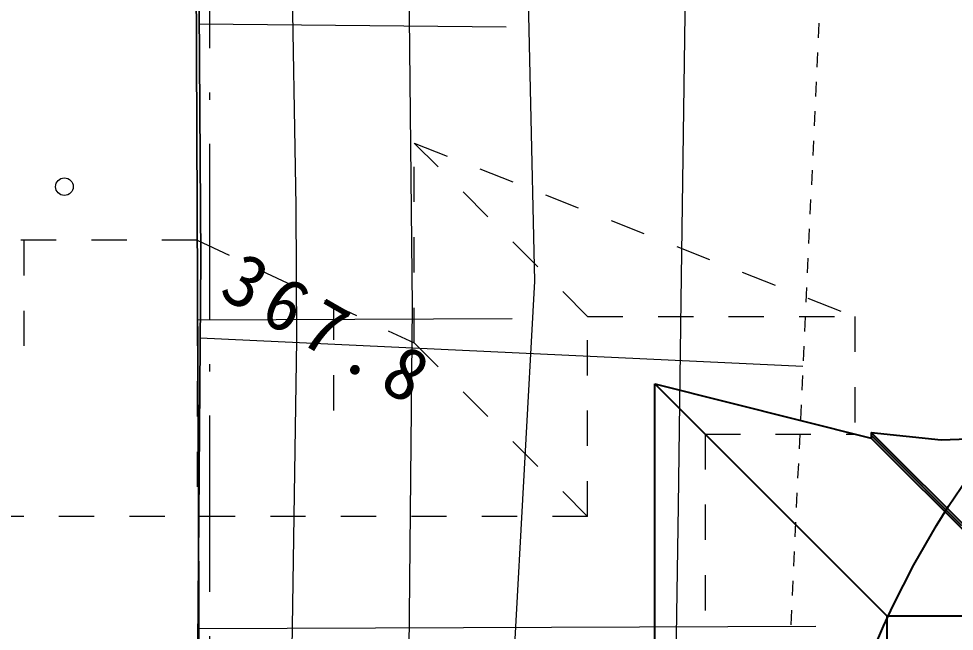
# Model space of a CAD drawing. Header units: millimetres. Extents: x -2078669 to -1085629, y -5987148 to 310365.
# Drawn here: x -1704799 to -1688873, y -647308 to -636885 of the extents above; entities that cross this region are included whole.
import ezdxf

# ---------------------------------------------------------------- set-up
doc = ezdxf.new("R2010")
doc.units = ezdxf.units.MM
doc.header["$LTSCALE"] = 500
for name, pattern in [('561019', [1, 0.5, -0.5]), ('SXF_一点短鎖線', [9.25, 6, -1.5, 0.25, -1.5]), ('SXF_跳び破線', [12, 6, -6])]:
    doc.linetypes.add(name, pattern=pattern)
for name, color, linetype, lineweight in [('D-BGD', 7, 'Continuous', 13), ('D-BMK', 2, 'SXF_一点短鎖線', 13), ('D-BMK-OTRS', 7, 'Continuous', 13), ('D-BYP-STR1', 2, 'Continuous', 13), ('D-BYP-STR8', 5, 'Continuous', 25), ('D-BYP-STRA', 1, 'Continuous', 25), ('●予備設計_LP横断', 7, 'Continuous', 13)]:
    doc.layers.add(name, color=color, linetype=linetype, lineweight=lineweight)
doc.styles.add('MS ゴシック', font='MS Gothic.ttf')

# ---------------------------------------------------------------- blocks, each defined once
blk = doc.blocks.new('M7312')
at = {"layer": '●予備設計_LP横断', "linetype": 'Continuous', "lineweight": 20}
blk.add_circle((0, -0.001), 0.15, dxfattribs=at)
blk = doc.blocks.new('河川平面')
at = {"layer": 'D-BGD', "linetype": 'Continuous'}
for p, q in [((1609238, -2766470), (1614464, -2766521)), ((1609209, -2771511), (1614564, -2771486)), ((1609254, -2771817), (1619516, -2772295)), ((1609236, -2776763), (1619734, -2776719))]:
    blk.add_line(p, q, dxfattribs=at)
at = {"layer": 'D-BGD', "linetype": 'Continuous', "flags": 128}
for points in [[(1614196, -2802555), (1611544, -2797523), (1610785, -2796134), (1609990, -2794678), (1609448, -2793437), (1609275, -2792488), (1609120, -2789483), (1609265, -2770458), (1609158, -2754356), (1608991, -2733247), (1608817, -2713807), (1608555, -2699081), (1609014, -2666342), (1609021, -2620514)], [(1608555, -2699081), (1608817, -2713807), (1608991, -2733247), (1609158, -2754356), (1609265, -2770458), (1609120, -2789483)]]:
    blk.add_lwpolyline(points, dxfattribs=at)
for points, elevation in [([(1610013, -2620514), (1610004, -2655012), (1609981, -2662598), (1609913, -2668183), (1609452, -2691949), (1609445, -2695730), (1609534, -2701509), (1610811, -2765298), (1610885, -2769571), (1610897, -2771846), (1610716, -2783859), (1610693, -2787913), (1610772, -2789970), (1610879, -2790832), (1611484, -2792973), (1612825, -2795553), (1614449, -2798377), (1615902, -2801242), (1616987, -2804270)], 367000), ([(1611715, -2620514), (1611197, -2668195), (1611105, -2685482), (1611228, -2700780), (1611946, -2745632), (1612011, -2749082), (1612060, -2750532), (1612325, -2753298), (1612593, -2757485), (1612783, -2763612), (1612864, -2771282), (1612734, -2784705), (1612727, -2788483), (1612845, -2790265), (1613065, -2791226), (1613931, -2793393), (1615912, -2797217), (1616301, -2797929), (1618572, -2802762)], 366000), ([(1621613, -2804739), (1621190, -2802460), (1619945, -2799860), (1615503, -2792088), (1615083, -2791125), (1614669, -2789480), (1614591, -2787428), (1614424, -2780447), (1614954, -2770848), (1614660, -2757775), (1613687, -2747587), (1613373, -2737098), (1613203, -2724566), (1612724, -2704239), (1612726, -2695354), (1612599, -2678222), (1612988, -2655305), (1612966, -2630582), (1613359, -2620514)], 365000), ([(1624244, -2803817), (1623725, -2802293), (1620285, -2795694), (1618029, -2791812), (1617489, -2790721), (1616969, -2789309), (1616837, -2787094), (1617312, -2780196), (1617397, -2774676), (1617446, -2771179), (1617614, -2759007), (1617664, -2755279), (1617387, -2752525), (1616960, -2744706), (1616414, -2735865), (1615549, -2723449), (1615307, -2713395), (1614941, -2697350)], 364000)]:
    blk.add_lwpolyline(points, dxfattribs=dict(at, elevation=elevation))
at = {"layer": 'D-BGD', "linetype": '561019', "flags": 128}
blk.add_lwpolyline([(1618950, -2620514), (1618959, -2621129), (1618665, -2658302), (1618663, -2658627), (1618571, -2661701), (1617747, -2689368), (1618403, -2710987), (1619104, -2730441), (1619135, -2731637), (1619943, -2763133), (1618853, -2786511), (1619008, -2789521), (1619927, -2791602), (1625688, -2802391), (1625125, -2825293), (1624564, -2827572), (1623496, -2829911), (1618630, -2838640), (1618342, -2840170), (1618771, -2861642), (1618913, -2870692)], dxfattribs=at)
at = {"layer": 'D-BGD', "linetype": 'Continuous'}
for points in [[(1615473, -2813810, 368400), (1615503, -2805510, 368350), (1615442, -2805095, 368370), (1615373, -2804813, 368380), (1615226, -2804347, 368420), (1610224, -2794667, 368260), (1609794, -2793590, 368280), (1609534, -2792437, 368300), (1609236, -2777605, 368510), (1609158, -2758979, 368490), (1609245, -2738601, 368470), (1609119, -2714860, 368280), (1609038, -2675632, 368370), (1609172, -2662075, 368370), (1609082, -2627858, 368360), (1609044, -2620514, 368307)], [(1609119, -2714860, 368280), (1609245, -2738601, 368470), (1609158, -2758979, 368490), (1609236, -2777605, 368510), (1609534, -2792437, 368300)]]:
    blk.add_polyline3d(points, dxfattribs=at)
at = {"layer": 'D-BGD', "linetype": 'Continuous', "lineweight": 20, "xscale": 1000, "yscale": 1000, "zscale": 1000, "rotation": 330.1091246385173}
blk.add_blockref('M7312', (1606945, -2769242, 367818), dxfattribs=at)
at = {"layer": 'D-BGD', "linetype": 'Continuous', "insert": (1609538, -2771104, 367818), "char_height": 900, "attachment_point": 7, "rotation": 330.1091, "line_spacing_factor": 0.722892, "style": 'MS ゴシック'}
blk.add_mtext('\\T1.284;367.8', dxfattribs=at)

msp = doc.modelspace()

# ---------------------------------------------------------------- linework, layer by layer
at = {"layer": 'D-BMK', "linetype": 'SXF_一点短鎖線', "flags": 128}
msp.add_lwpolyline([(-1701552.5, -491013.4), (-1701552.5, -741191.7)], dxfattribs=at)
msp.add_lwpolyline([(-1701552.5, -491013.4), (-1701552.5, -741191.7)], dxfattribs=at)
at = {"layer": 'D-BMK-OTRS', "color": 7, "linetype": 'Continuous', "lineweight": 13}
msp.add_line((-1701552.5, -636399.3), (-1701552.5, -637107.1), dxfattribs=at)
at = {"layer": 'D-BYP-STR1', "linetype": 'SXF_跳び破線', "ltscale": 0.2}
for p, q in [((-1695114.5, -641952.7), (-1698064.8, -639002.4)), ((-1698064.8, -642402.4), (-1698064.8, -639002.4)), ((-1698064.8, -639002.4), (-1690566.9, -641952.7)), ((-1701761.1, -640652.7), (-1705599.6, -640652.7)), ((-1704714.8, -640652.7), (-1704714.8, -643002.7)), ((-1701761.1, -640652.7), (-1698064.8, -642402.4)), ((-1701761.1, -640652.7), (-1701761.1, -645352.7)), ((-1699442.8, -641750.1), (-1699442.8, -643551.4)), ((-1695114.5, -645352.7), (-1695114.5, -641952.7)), ((-1695114.5, -641952.7), (-1690566.9, -641952.7)), ((-1690566.9, -641952.7), (-1690566.9, -643952.7)), ((-1695114.5, -645352.7), (-1698064.8, -642402.4)), ((-1690014.5, -647052.7), (-1693114.5, -643952.7)), ((-1693114.5, -643952.7), (-1693114.5, -647352.7)), ((-1693114.5, -643952.7), (-1690566.9, -643952.7)), ((-1695114.5, -645352.7), (-1720350.4, -645352.7)), ((-1690014.5, -650453.1), (-1690014.5, -647052.7))]:
    msp.add_line(p, q, dxfattribs=at)
at = {"layer": 'D-BYP-STR8'}
msp.add_circle((-1675490.1, -653805.4), 16000, dxfattribs=at)
at = {"layer": 'D-BYP-STRA'}
for p, q in [((-1690014.5, -647052.7), (-1693967.8, -643099.5)), ((-1693967.8, -643099.5), (-1690285.2, -644023.4)), ((-1693967.8, -664806), (-1693967.8, -643099.5)), ((-1690285.2, -643923.4), (-1690285.2, -644023.4)), ((-1687155.9, -647052.7), (-1690285.2, -643923.4)), ((-1690285.2, -643923.4), (-1689097.3, -644052.7)), ((-1688745.6, -645513.1), (-1690285.2, -643973.4)), ((-1687255.9, -647052.7), (-1690285.2, -644023.4)), ((-1689097.3, -644052.7), (-1686655.9, -643952.7)), ((-1690014.5, -660852.7), (-1690014.5, -647052.7)), ((-1687255.9, -647052.7), (-1690014.5, -647052.7))]:
    msp.add_line(p, q, dxfattribs=at)

# ---------------------------------------------------------------- block references
at = {"layer": 'D-BGD'}
msp.add_blockref('河川平面', (-3310965.8, 2129500.2), dxfattribs=at)

doc.saveas('drawing.dxf')
